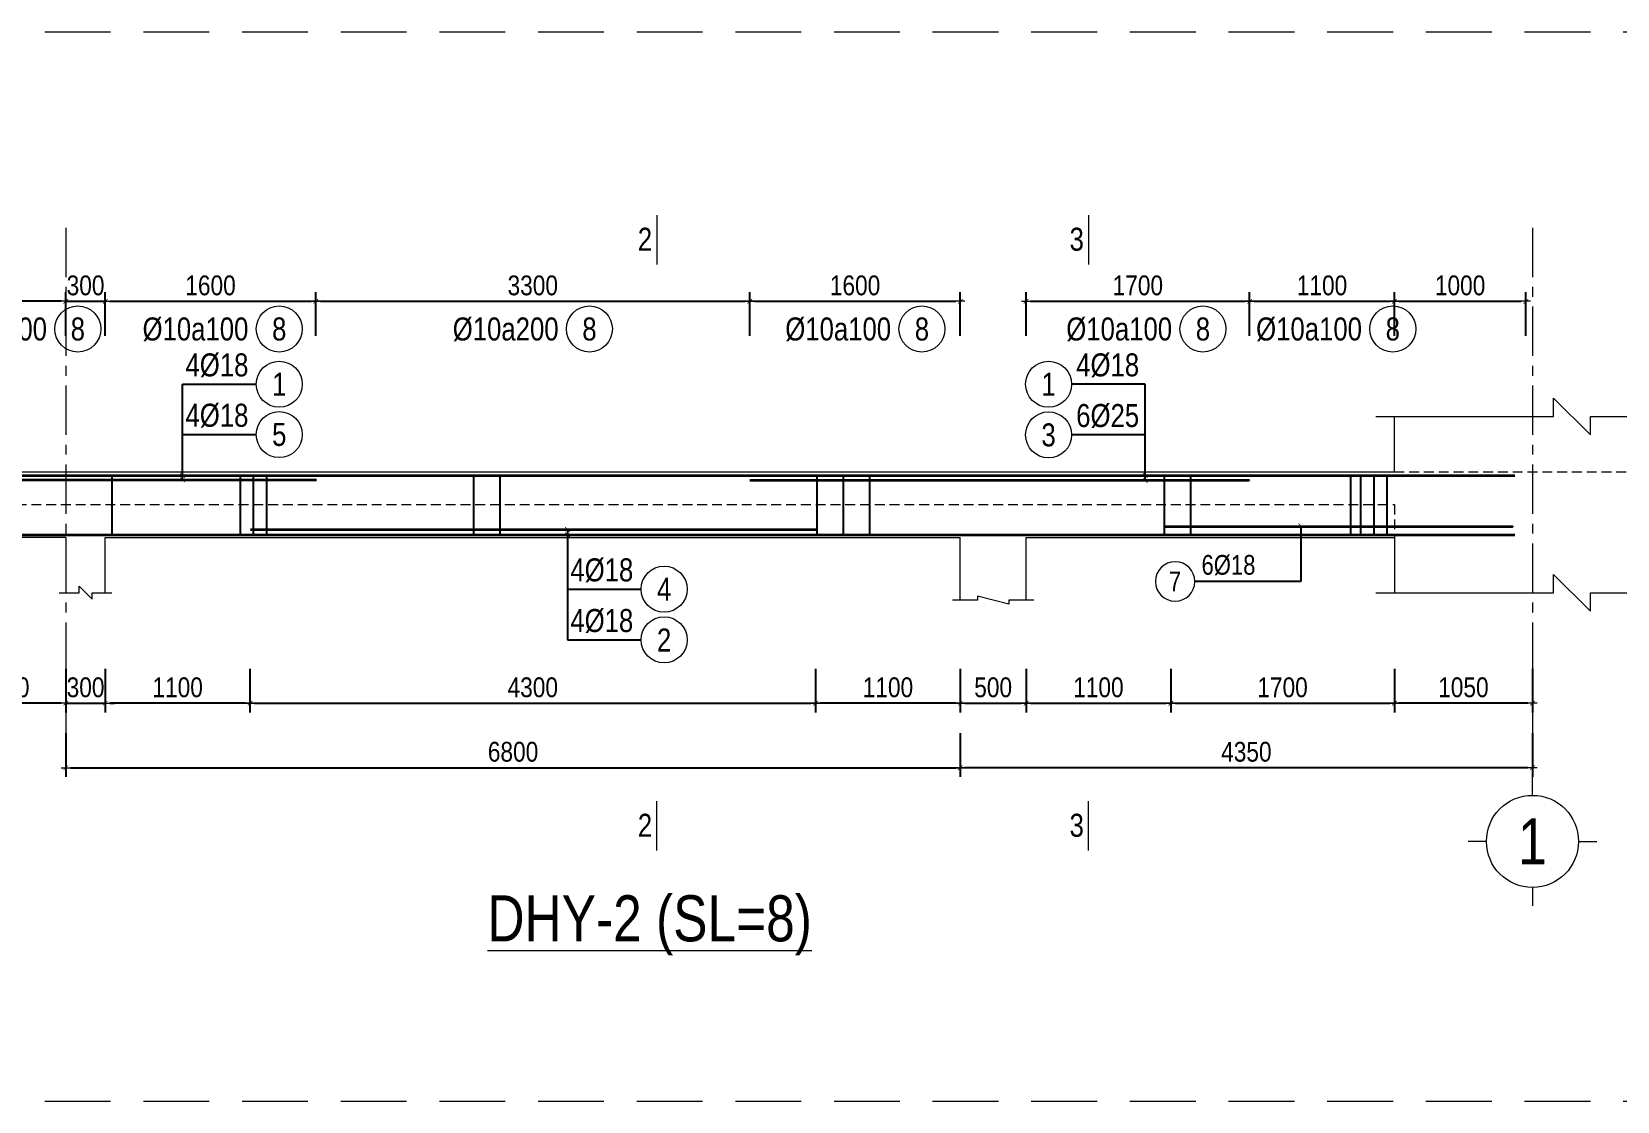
# Model space of a CAD drawing. Header units: millimetres. Extents: x 397144 to 10081729, y 99180 to 1327802.
# Drawn here: x 4971664 to 4983718, y 705085 to 713215 of the extents above; entities that cross this region are included whole.
import ezdxf
from ezdxf.enums import TextEntityAlignment as Align

# ---------------------------------------------------------------- set-up
doc = ezdxf.new("R2010")
doc.units = ezdxf.units.MM
doc.header["$PDSIZE"] = -10
doc.linetypes.add('CENTER', pattern=[2, 1.25, -0.25, 0.25, -0.25])
doc.linetypes.add('HIDDEN', pattern=[0.375, 0.25, -0.125])
doc.layers.get('0').update_dxf_attribs({"linetype": 'CONTINUOUS'})
doc.layers.get('Defpoints').update_dxf_attribs({"color": 12, "linetype": 'CONTINUOUS'})
for name, color, linetype, lineweight in [('kata_dim', 8, 'CONTINUOUS', 13), ('kata_grid', 8, 'CENTER', 13), ('kata_net khuat', 9, 'HIDDEN', 5), ('kata_net manh', 8, 'CONTINUOUS', 5), ('kata_net thay', 4, 'CONTINUOUS', 20), ('kata_text', 7, 'CONTINUOUS', 20), ('kata_thep chu', 1, 'CONTINUOUS', 35), ('kata_thep dai', 220, 'CONTINUOUS', 25)]:
    doc.layers.add(name, color=color, linetype=linetype, lineweight=lineweight)
doc.layers.add('KTH', color=7, linetype='CONTINUOUS', lineweight=5, true_color=0x004d99)
doc.styles.add('kata_text', font='arial.ttf', dxfattribs={"width": 0.8})
doc.styles.add('Star-HelCon', font='VHELVCN_0.TTF')
doc.dimstyles.new('kata_dim_70', dxfattribs={"dimscale": 70, "dimtxt": 2.15, "dimasz": 0.5, "dimexe": 1, "dimexo": 2, "dimtad": 1, "dimdec": 0, "dimrnd": 5, "dimzin": 0, "dimdsep": 46, "dimtxsty": 'Star-HelCon', "dimblk": 'kata_block_ArchTick', "dimcen": 0.09, "dimdle": 1.2, "dimclrd": 8, "dimclre": 8, "dimclrt": 3, "dimadec": 0, "dimazin": 0, "dimtfac": 1, "dimtdec": 0, "dimtix": 1, "dimtmove": 2, "dimatfit": 3, "dimfxl": 3.75, "dimfxlon": 1, "dimtolj": 1, "dimtzin": 0, "dimarcsym": 0})

# ---------------------------------------------------------------- blocks, each defined once
blk = doc.blocks.new('kata_block_TD')
at = {"color": 6, "linetype": 'ByBlock', "lineweight": -2, "style": 'kata_text', "width": 0.8}
blk.add_attdef('SECTDET2', text='', height=5, dxfattribs=at).set_placement((0, 7.97), align=Align.CENTER)
at = {"color": 0, "linetype": 'ByBlock', "lineweight": -2, "style": 'kata_text', "width": 0.8}
blk.add_attdef('SECTDET1', text='', height=5, dxfattribs=at).set_placement((0, 1.47), align=Align.CENTER)
at = {"color": 3, "lineweight": 25, "style": 'kata_text', "width": 0.8}
blk.add_attdef('SSCALE', text='', height=2.5, dxfattribs=at).set_placement((0, -4), align=Align.CENTER)
blk = doc.blocks.new('kata_block_ArchTick')
at = {"color": 8}
blk.add_line((1, 0), (-1, 0), dxfattribs=at)
at = {"color": 8, "const_width": 0.15}
blk.add_lwpolyline([(-0.5, -0.5), (0.5, 0.5)], dxfattribs=at)
blk = doc.blocks.new('*D565')
at = {"layer": 'Defpoints', "color": 0, "transparency": 16777216}
for p in [(4972223, 711166), (4971923, 709871), (4972223, 709871)]:
    blk.add_point(p, dxfattribs=at)
at = {"layer": 'kata_dim', "color": 8, "lineweight": -2, "transparency": 16777216}
for p, q in [((4971923, 710903), (4971923, 711236)), ((4972223, 710903), (4972223, 711236)), ((4971888, 711166), (4971853, 711166)), ((4971923, 711166), (4972223, 711166)), ((4972258, 711166), (4972293, 711166))]:
    blk.add_line(p, q, dxfattribs=at)
at = {"layer": 'kata_dim', "color": 8, "lineweight": -2, "transparency": 16777216, "xscale": 35, "yscale": 35, "zscale": 35}
blk.add_blockref('kata_block_ArchTick', (4971923, 711166), dxfattribs=at)
at = {"layer": 'kata_dim', "color": 8, "lineweight": -2, "transparency": 16777216, "xscale": 35, "yscale": 35, "zscale": 35, "rotation": 180}
blk.add_blockref('kata_block_ArchTick', (4972223, 711166), dxfattribs=at)
at = {"layer": 'kata_dim', "color": 3, "transparency": 16777216, "insert": (4972073, 711286), "char_height": 150.5, "attachment_point": 5, "style": 'Star-HelCon'}
blk.add_mtext('\\A1;300', dxfattribs=at)
blk = doc.blocks.new('*D566')
at = {"layer": 'Defpoints', "color": 0, "transparency": 16777216}
for p in [(4973823, 711166), (4972223, 709871), (4973823, 709871)]:
    blk.add_point(p, dxfattribs=at)
at = {"layer": 'kata_dim', "color": 8, "lineweight": -2, "transparency": 16777216}
for p, q in [((4972223, 710903), (4972223, 711236)), ((4973823, 710903), (4973823, 711236)), ((4972258, 711166), (4973788, 711166))]:
    blk.add_line(p, q, dxfattribs=at)
at = {"layer": 'kata_dim', "color": 8, "lineweight": -2, "transparency": 16777216, "xscale": 35, "yscale": 35, "zscale": 35, "rotation": 180}
blk.add_blockref('kata_block_ArchTick', (4972223, 711166), dxfattribs=at)
at = {"layer": 'kata_dim', "color": 8, "lineweight": -2, "transparency": 16777216, "xscale": 35, "yscale": 35, "zscale": 35}
blk.add_blockref('kata_block_ArchTick', (4973823, 711166), dxfattribs=at)
at = {"layer": 'kata_dim', "color": 3, "transparency": 16777216, "insert": (4973023, 711286), "char_height": 150.5, "attachment_point": 5, "style": 'Star-HelCon'}
blk.add_mtext('\\A1;1600', dxfattribs=at)
blk = doc.blocks.new('*D567')
at = {"layer": 'Defpoints', "color": 0, "transparency": 16777216}
for p in [(4977123, 711166), (4973823, 709871), (4977123, 709871)]:
    blk.add_point(p, dxfattribs=at)
at = {"layer": 'kata_dim', "color": 8, "lineweight": -2, "transparency": 16777216}
for p, q in [((4973823, 710903), (4973823, 711236)), ((4977123, 710903), (4977123, 711236)), ((4973858, 711166), (4977088, 711166))]:
    blk.add_line(p, q, dxfattribs=at)
at = {"layer": 'kata_dim', "color": 8, "lineweight": -2, "transparency": 16777216, "xscale": 35, "yscale": 35, "zscale": 35, "rotation": 180}
blk.add_blockref('kata_block_ArchTick', (4973823, 711166), dxfattribs=at)
at = {"layer": 'kata_dim', "color": 8, "lineweight": -2, "transparency": 16777216, "xscale": 35, "yscale": 35, "zscale": 35}
blk.add_blockref('kata_block_ArchTick', (4977123, 711166), dxfattribs=at)
at = {"layer": 'kata_dim', "color": 3, "transparency": 16777216, "insert": (4975473, 711286), "char_height": 150.5, "attachment_point": 5, "style": 'Star-HelCon'}
blk.add_mtext('\\A1;3300', dxfattribs=at)
blk = doc.blocks.new('*D568')
at = {"layer": 'Defpoints', "color": 0, "transparency": 16777216}
for p in [(4978723, 711166), (4977123, 709871), (4978723, 709871)]:
    blk.add_point(p, dxfattribs=at)
at = {"layer": 'kata_dim', "color": 8, "lineweight": -2, "transparency": 16777216}
for p, q in [((4977123, 710903), (4977123, 711236)), ((4978723, 710903), (4978723, 711236)), ((4977158, 711166), (4978688, 711166))]:
    blk.add_line(p, q, dxfattribs=at)
at = {"layer": 'kata_dim', "color": 8, "lineweight": -2, "transparency": 16777216, "xscale": 35, "yscale": 35, "zscale": 35, "rotation": 180}
blk.add_blockref('kata_block_ArchTick', (4977123, 711166), dxfattribs=at)
at = {"layer": 'kata_dim', "color": 8, "lineweight": -2, "transparency": 16777216, "xscale": 35, "yscale": 35, "zscale": 35}
blk.add_blockref('kata_block_ArchTick', (4978723, 711166), dxfattribs=at)
at = {"layer": 'kata_dim', "color": 3, "transparency": 16777216, "insert": (4977923, 711286), "char_height": 150.5, "attachment_point": 5, "style": 'Star-HelCon'}
blk.add_mtext('\\A1;1600', dxfattribs=at)
blk = doc.blocks.new('*D570')
at = {"layer": 'Defpoints', "color": 0, "transparency": 16777216}
for p in [(4971923, 708951), (4978723, 708111), (4978723, 707621)]:
    blk.add_point(p, dxfattribs=at)
at = {"layer": 'kata_dim', "color": 8, "lineweight": -2, "transparency": 16777216}
for p, q in [((4971923, 707883), (4971923, 707551)), ((4978723, 707883), (4978723, 707551)), ((4971958, 707621), (4978688, 707621))]:
    blk.add_line(p, q, dxfattribs=at)
at = {"layer": 'kata_dim', "color": 8, "lineweight": -2, "transparency": 16777216, "xscale": 35, "yscale": 35, "zscale": 35, "rotation": 180}
blk.add_blockref('kata_block_ArchTick', (4971923, 707621), dxfattribs=at)
at = {"layer": 'kata_dim', "color": 8, "lineweight": -2, "transparency": 16777216, "xscale": 35, "yscale": 35, "zscale": 35}
blk.add_blockref('kata_block_ArchTick', (4978723, 707621), dxfattribs=at)
at = {"layer": 'kata_dim', "color": 3, "transparency": 16777216, "insert": (4975323, 707741), "char_height": 150.5, "attachment_point": 5, "style": 'Star-HelCon'}
blk.add_mtext('\\A1;6800', dxfattribs=at)
blk = doc.blocks.new('*D571')
at = {"layer": 'Defpoints', "color": 0, "transparency": 16777216}
for p in [(4971923, 709371), (4972223, 709371), (4972223, 708111)]:
    blk.add_point(p, dxfattribs=at)
at = {"layer": 'kata_dim', "color": 8, "lineweight": -2, "transparency": 16777216}
for p, q in [((4971923, 708373), (4971923, 708041)), ((4972223, 708373), (4972223, 708041)), ((4971888, 708111), (4971853, 708111)), ((4971923, 708111), (4972223, 708111)), ((4972258, 708111), (4972293, 708111))]:
    blk.add_line(p, q, dxfattribs=at)
at = {"layer": 'kata_dim', "color": 8, "lineweight": -2, "transparency": 16777216, "xscale": 35, "yscale": 35, "zscale": 35}
blk.add_blockref('kata_block_ArchTick', (4971923, 708111), dxfattribs=at)
at = {"layer": 'kata_dim', "color": 8, "lineweight": -2, "transparency": 16777216, "xscale": 35, "yscale": 35, "zscale": 35, "rotation": 180}
blk.add_blockref('kata_block_ArchTick', (4972223, 708111), dxfattribs=at)
at = {"layer": 'kata_dim', "color": 3, "transparency": 16777216, "insert": (4972073, 708231), "char_height": 150.5, "attachment_point": 5, "style": 'Star-HelCon'}
blk.add_mtext('\\A1;300', dxfattribs=at)
blk = doc.blocks.new('*D572')
at = {"layer": 'Defpoints', "color": 0, "transparency": 16777216}
for p in [(4972223, 709371), (4973323, 709371), (4972223, 708111)]:
    blk.add_point(p, dxfattribs=at)
at = {"layer": 'kata_dim', "color": 8, "lineweight": -2, "transparency": 16777216}
for p, q in [((4972223, 708373), (4972223, 708041)), ((4973323, 708373), (4973323, 708041)), ((4973288, 708111), (4972258, 708111))]:
    blk.add_line(p, q, dxfattribs=at)
at = {"layer": 'kata_dim', "color": 8, "lineweight": -2, "transparency": 16777216, "xscale": 35, "yscale": 35, "zscale": 35, "rotation": 180}
blk.add_blockref('kata_block_ArchTick', (4972223, 708111), dxfattribs=at)
at = {"layer": 'kata_dim', "color": 8, "lineweight": -2, "transparency": 16777216, "xscale": 35, "yscale": 35, "zscale": 35}
blk.add_blockref('kata_block_ArchTick', (4973323, 708111), dxfattribs=at)
at = {"layer": 'kata_dim', "color": 3, "transparency": 16777216, "insert": (4972773, 708231), "char_height": 150.5, "attachment_point": 5, "style": 'Star-HelCon'}
blk.add_mtext('\\A1;1100', dxfattribs=at)
blk = doc.blocks.new('*D573')
at = {"layer": 'Defpoints', "color": 0, "transparency": 16777216}
for p in [(4973323, 709371), (4977623, 708373), (4977623, 708111)]:
    blk.add_point(p, dxfattribs=at)
at = {"layer": 'kata_dim', "color": 8, "lineweight": -2, "transparency": 16777216}
for p, q in [((4973323, 708373), (4973323, 708041)), ((4977623, 708233), (4977623, 708041)), ((4973358, 708111), (4977588, 708111))]:
    blk.add_line(p, q, dxfattribs=at)
at = {"layer": 'kata_dim', "color": 8, "lineweight": -2, "transparency": 16777216, "xscale": 35, "yscale": 35, "zscale": 35, "rotation": 180}
blk.add_blockref('kata_block_ArchTick', (4973323, 708111), dxfattribs=at)
at = {"layer": 'kata_dim', "color": 8, "lineweight": -2, "transparency": 16777216, "xscale": 35, "yscale": 35, "zscale": 35}
blk.add_blockref('kata_block_ArchTick', (4977623, 708111), dxfattribs=at)
at = {"layer": 'kata_dim', "color": 3, "transparency": 16777216, "insert": (4975473, 708231), "char_height": 150.5, "attachment_point": 5, "style": 'Star-HelCon'}
blk.add_mtext('\\A1;4300', dxfattribs=at)
blk = doc.blocks.new('*D574')
at = {"layer": 'Defpoints', "color": 0, "transparency": 16777216}
for p in [(4982023, 710291), (4980323, 709400), (4982023, 708111)]:
    blk.add_point(p, dxfattribs=at)
at = {"layer": 'kata_dim', "color": 8, "lineweight": -2, "transparency": 16777216}
for p, q in [((4980323, 708373), (4980323, 708041)), ((4982023, 708373), (4982023, 708041)), ((4980358, 708111), (4981988, 708111))]:
    blk.add_line(p, q, dxfattribs=at)
at = {"layer": 'kata_dim', "color": 8, "lineweight": -2, "transparency": 16777216, "xscale": 35, "yscale": 35, "zscale": 35, "rotation": 180}
blk.add_blockref('kata_block_ArchTick', (4980323, 708111), dxfattribs=at)
at = {"layer": 'kata_dim', "color": 8, "lineweight": -2, "transparency": 16777216, "xscale": 35, "yscale": 35, "zscale": 35}
blk.add_blockref('kata_block_ArchTick', (4982023, 708111), dxfattribs=at)
at = {"layer": 'kata_dim', "color": 3, "transparency": 16777216, "insert": (4981173, 708231), "char_height": 150.5, "attachment_point": 5, "style": 'Star-HelCon'}
blk.add_mtext('\\A1;1700', dxfattribs=at)
blk = doc.blocks.new('kata_block_GRID')
for p, q in [((0, 5), (0, 7)), ((-5, 0), (-7, 0)), ((5, 0), (7, 0)), ((0, -5), (0, -7))]:
    blk.add_line(p, q)
blk.add_circle((0, 0), 5)
at = {"color": 7, "style": 'kata_text', "width": 0.8}
blk.add_attdef('GRID', text='', height=5, dxfattribs=at).set_placement((0, 0), align=Align.MIDDLE)
blk = doc.blocks.new('*U11')
blk.add_circle((2.5, 0), 2.5)
at = {"layer": 'kata_text', "color": 3, "style": 'kata_text', "width": 0.8}
blk.add_attdef('DK2', text='', height=2.5, dxfattribs=at).set_placement((-0.85, 0.85), align=Align.RIGHT)
at = {"layer": 'kata_text', "color": 7, "style": 'kata_text', "width": 0.8}
blk.add_attdef('SH3', text='', height=2.5, dxfattribs=at).set_placement((2.5, 0), align=Align.MIDDLE)
blk = doc.blocks.new('*U14')
blk.add_circle((2.5, 0), 2.5)
at = {"layer": 'kata_text', "color": 3, "style": 'kata_text', "width": 0.8}
blk.add_attdef('DKKC2', text='', height=2.5, dxfattribs=at).set_placement((-0.85, -1.25), align=Align.RIGHT)
at = {"layer": 'kata_text', "color": 7, "style": 'kata_text', "width": 0.8}
blk.add_attdef('SH3', text='', height=2.5, dxfattribs=at).set_placement((2.5, 0), align=Align.MIDDLE)
blk = doc.blocks.new('kata_block_SECBAL')
at = {"color": 0, "linetype": 'ByBlock', "lineweight": -2}
blk.add_line((0, 4.36), (0, -1), dxfattribs=at)
at = {"color": 0, "linetype": 'ByBlock', "lineweight": -2, "style": 'kata_text', "width": 0.8}
blk.add_attdef('DETAIL', text='', height=2.5, dxfattribs=at).set_placement((-0.5, 1.75), align=Align.MIDDLE_RIGHT)
blk = doc.blocks.new('*U15')
at = {"color": 0, "linetype": 'ByBlock', "lineweight": -2}
blk.add_line((0, -1), (0, 4.36), dxfattribs=at)
at = {"color": 0, "linetype": 'ByBlock', "lineweight": -2, "style": 'kata_text', "width": 0.8}
blk.add_attdef('DETAIL', text='', height=2.5, dxfattribs=at).set_placement((-0.5, 1.75), align=Align.MIDDLE_RIGHT)
blk = doc.blocks.new('*D575')
at = {"layer": 'Defpoints', "color": 0, "transparency": 16777216}
for p in [(4982023, 709371), (4983073, 709371), (4982023, 708111)]:
    blk.add_point(p, dxfattribs=at)
at = {"layer": 'kata_dim', "color": 8, "lineweight": -2, "transparency": 16777216}
for p, q in [((4982023, 708373), (4982023, 708041)), ((4983073, 708373), (4983073, 708041)), ((4983038, 708111), (4982058, 708111))]:
    blk.add_line(p, q, dxfattribs=at)
at = {"layer": 'kata_dim', "color": 8, "lineweight": -2, "transparency": 16777216, "xscale": 35, "yscale": 35, "zscale": 35, "rotation": 180}
blk.add_blockref('kata_block_ArchTick', (4982023, 708111), dxfattribs=at)
at = {"layer": 'kata_dim', "color": 8, "lineweight": -2, "transparency": 16777216, "xscale": 35, "yscale": 35, "zscale": 35}
blk.add_blockref('kata_block_ArchTick', (4983073, 708111), dxfattribs=at)
at = {"layer": 'kata_dim', "color": 3, "transparency": 16777216, "insert": (4982548, 708231), "char_height": 150.5, "attachment_point": 5, "style": 'Star-HelCon'}
blk.add_mtext('\\A1;1050', dxfattribs=at)
blk = doc.blocks.new('*D576')
at = {"layer": 'Defpoints', "color": 0, "ltscale": 0.8, "transparency": 16777216}
for p in [(4970986, 711166), (4971923, 709871), (4970986, 709621)]:
    blk.add_point(p, dxfattribs=at)
at = {"layer": 'kata_net thay', "color": 8, "lineweight": -2, "ltscale": 0.8, "transparency": 16777216}
for p, q in [((4970986, 710903), (4970986, 711236)), ((4971923, 710903), (4971923, 711236)), ((4971888, 711166), (4971021, 711166))]:
    blk.add_line(p, q, dxfattribs=at)
at = {"layer": 'kata_net thay', "color": 8, "lineweight": -2, "ltscale": 0.8, "transparency": 16777216, "xscale": 35, "yscale": 35, "zscale": 35, "rotation": 180}
blk.add_blockref('kata_block_ArchTick', (4970986, 711166), dxfattribs=at)
at = {"layer": 'kata_net thay', "color": 8, "lineweight": -2, "ltscale": 0.8, "transparency": 16777216, "xscale": 35, "yscale": 35, "zscale": 35}
blk.add_blockref('kata_block_ArchTick', (4971923, 711166), dxfattribs=at)
at = {"layer": 'kata_net thay', "color": 3, "ltscale": 0.8, "transparency": 16777216, "insert": (4971455, 711285), "char_height": 150.5, "attachment_point": 5, "style": 'Star-HelCon'}
blk.add_mtext('\\A1;-', dxfattribs=at)
blk = doc.blocks.new('*D582')
at = {"layer": 'Defpoints', "color": 0, "ltscale": 0.8, "transparency": 16777216}
for p in [(4970986, 709371), (4971923, 709371), (4970986, 708111)]:
    blk.add_point(p, dxfattribs=at)
at = {"layer": 'kata_net thay', "color": 8, "lineweight": -2, "ltscale": 0.8, "transparency": 16777216}
for p, q in [((4970986, 708373), (4970986, 708041)), ((4971923, 708373), (4971923, 708041)), ((4971888, 708111), (4971021, 708111))]:
    blk.add_line(p, q, dxfattribs=at)
at = {"layer": 'kata_net thay', "color": 8, "lineweight": -2, "ltscale": 0.8, "transparency": 16777216, "xscale": 35, "yscale": 35, "zscale": 35, "rotation": 180}
blk.add_blockref('kata_block_ArchTick', (4970986, 708111), dxfattribs=at)
at = {"layer": 'kata_net thay', "color": 8, "lineweight": -2, "ltscale": 0.8, "transparency": 16777216, "xscale": 35, "yscale": 35, "zscale": 35}
blk.add_blockref('kata_block_ArchTick', (4971923, 708111), dxfattribs=at)
at = {"layer": 'kata_net thay', "color": 3, "ltscale": 0.8, "transparency": 16777216, "insert": (4971455, 708231), "char_height": 150.5, "attachment_point": 5, "style": 'Star-HelCon'}
blk.add_mtext('\\A1;1440', dxfattribs=at)
blk = doc.blocks.new('*D578')
at = {"layer": 'Defpoints', "color": 0, "transparency": 16777216}
for p in [(4977623, 709371), (4978723, 709371), (4977623, 708111)]:
    blk.add_point(p, dxfattribs=at)
at = {"layer": 'kata_dim', "color": 8, "lineweight": -2, "transparency": 16777216}
for p, q in [((4977623, 708373), (4977623, 708041)), ((4978723, 708373), (4978723, 708041)), ((4978688, 708111), (4977658, 708111))]:
    blk.add_line(p, q, dxfattribs=at)
at = {"layer": 'kata_dim', "color": 8, "lineweight": -2, "transparency": 16777216, "xscale": 35, "yscale": 35, "zscale": 35, "rotation": 180}
blk.add_blockref('kata_block_ArchTick', (4977623, 708111), dxfattribs=at)
at = {"layer": 'kata_dim', "color": 8, "lineweight": -2, "transparency": 16777216, "xscale": 35, "yscale": 35, "zscale": 35}
blk.add_blockref('kata_block_ArchTick', (4978723, 708111), dxfattribs=at)
at = {"layer": 'kata_dim', "color": 3, "transparency": 16777216, "insert": (4978173, 708231), "char_height": 150.5, "attachment_point": 5, "style": 'Star-HelCon'}
blk.add_mtext('\\A1;1100', dxfattribs=at)
blk = doc.blocks.new('*D577')
at = {"layer": 'Defpoints', "color": 0, "transparency": 16777216}
for p in [(4980923, 711166), (4979223, 709871), (4980923, 709871)]:
    blk.add_point(p, dxfattribs=at)
at = {"layer": 'kata_dim', "color": 8, "lineweight": -2, "transparency": 16777216}
for p, q in [((4979223, 710903), (4979223, 711236)), ((4980923, 710903), (4980923, 711236)), ((4979258, 711166), (4980888, 711166))]:
    blk.add_line(p, q, dxfattribs=at)
at = {"layer": 'kata_dim', "color": 8, "lineweight": -2, "transparency": 16777216, "xscale": 35, "yscale": 35, "zscale": 35, "rotation": 180}
blk.add_blockref('kata_block_ArchTick', (4979223, 711166), dxfattribs=at)
at = {"layer": 'kata_dim', "color": 8, "lineweight": -2, "transparency": 16777216, "xscale": 35, "yscale": 35, "zscale": 35}
blk.add_blockref('kata_block_ArchTick', (4980923, 711166), dxfattribs=at)
at = {"layer": 'kata_dim', "color": 3, "transparency": 16777216, "insert": (4980073, 711286), "char_height": 150.5, "attachment_point": 5, "style": 'Star-HelCon'}
blk.add_mtext('\\A1;1700', dxfattribs=at)
blk = doc.blocks.new('*D579')
at = {"layer": 'Defpoints', "color": 0, "transparency": 16777216}
for p in [(4983023, 711166), (4982023, 709871), (4983023, 709803)]:
    blk.add_point(p, dxfattribs=at)
at = {"layer": 'KTH', "color": 8, "lineweight": -2, "transparency": 16777216}
for p, q in [((4982023, 710903), (4982023, 711236)), ((4983023, 710903), (4983023, 711236)), ((4982058, 711166), (4982988, 711166))]:
    blk.add_line(p, q, dxfattribs=at)
at = {"layer": 'KTH', "color": 8, "lineweight": -2, "transparency": 16777216, "xscale": 35, "yscale": 35, "zscale": 35, "rotation": 180}
blk.add_blockref('kata_block_ArchTick', (4982023, 711166), dxfattribs=at)
at = {"layer": 'KTH', "color": 8, "lineweight": -2, "transparency": 16777216, "xscale": 35, "yscale": 35, "zscale": 35}
blk.add_blockref('kata_block_ArchTick', (4983023, 711166), dxfattribs=at)
at = {"layer": 'KTH', "color": 3, "transparency": 16777216, "insert": (4982523, 711286), "char_height": 150.5, "attachment_point": 5, "style": 'Star-HelCon'}
blk.add_mtext('\\A1;1000', dxfattribs=at)
blk = doc.blocks.new('*U12')
blk.add_circle((-2.5, 0), 2.5)
at = {"layer": 'kata_text', "color": 3, "style": 'kata_text', "width": 0.8}
blk.add_attdef('DK1', (0.5, 0.85), '', height=2.5, dxfattribs=at)
at = {"layer": 'kata_text', "color": 7, "style": 'kata_text', "width": 0.8}
blk.add_attdef('SH2', text='', height=2.5, dxfattribs=at).set_placement((-2.5, 0), align=Align.MIDDLE)
blk = doc.blocks.new('*D580')
at = {"layer": 'Defpoints', "color": 0, "transparency": 16777216}
for p in [(4978723, 709371), (4979223, 709371), (4979223, 708111)]:
    blk.add_point(p, dxfattribs=at)
at = {"layer": 'kata_dim', "color": 8, "lineweight": -2, "transparency": 16777216}
for p, q in [((4978723, 708373), (4978723, 708041)), ((4979223, 708373), (4979223, 708041)), ((4978758, 708111), (4979188, 708111))]:
    blk.add_line(p, q, dxfattribs=at)
at = {"layer": 'kata_dim', "color": 8, "lineweight": -2, "transparency": 16777216, "xscale": 35, "yscale": 35, "zscale": 35, "rotation": 180}
blk.add_blockref('kata_block_ArchTick', (4978723, 708111), dxfattribs=at)
at = {"layer": 'kata_dim', "color": 8, "lineweight": -2, "transparency": 16777216, "xscale": 35, "yscale": 35, "zscale": 35}
blk.add_blockref('kata_block_ArchTick', (4979223, 708111), dxfattribs=at)
at = {"layer": 'kata_dim', "color": 3, "transparency": 16777216, "insert": (4978973, 708231), "char_height": 150.5, "attachment_point": 5, "style": 'Star-HelCon'}
blk.add_mtext('\\A1;500', dxfattribs=at)
blk = doc.blocks.new('*D590')
at = {"layer": 'Defpoints', "color": 0, "transparency": 16777216}
for p in [(4979223, 709371), (4980323, 708340), (4980323, 708111)]:
    blk.add_point(p, dxfattribs=at)
at = {"layer": 'kata_dim', "color": 8, "lineweight": -2, "transparency": 16777216}
for p, q in [((4979223, 708373), (4979223, 708041)), ((4980323, 708200), (4980323, 708041)), ((4979258, 708111), (4980288, 708111))]:
    blk.add_line(p, q, dxfattribs=at)
at = {"layer": 'kata_dim', "color": 8, "lineweight": -2, "transparency": 16777216, "xscale": 35, "yscale": 35, "zscale": 35, "rotation": 180}
blk.add_blockref('kata_block_ArchTick', (4979223, 708111), dxfattribs=at)
at = {"layer": 'kata_dim', "color": 8, "lineweight": -2, "transparency": 16777216, "xscale": 35, "yscale": 35, "zscale": 35}
blk.add_blockref('kata_block_ArchTick', (4980323, 708111), dxfattribs=at)
at = {"layer": 'kata_dim', "color": 3, "transparency": 16777216, "insert": (4979773, 708231), "char_height": 150.5, "attachment_point": 5, "style": 'Star-HelCon'}
blk.add_mtext('\\A1;1100', dxfattribs=at)
blk = doc.blocks.new('*D591')
at = {"layer": 'Defpoints', "color": 0, "transparency": 16777216}
for p in [(4982023, 711166), (4980923, 709871), (4982023, 709871)]:
    blk.add_point(p, dxfattribs=at)
at = {"layer": 'KTH', "color": 8, "lineweight": -2, "transparency": 16777216}
for p, q in [((4980923, 710903), (4980923, 711236)), ((4982023, 710903), (4982023, 711236)), ((4980958, 711166), (4981988, 711166))]:
    blk.add_line(p, q, dxfattribs=at)
at = {"layer": 'KTH', "color": 8, "lineweight": -2, "transparency": 16777216, "xscale": 35, "yscale": 35, "zscale": 35, "rotation": 180}
blk.add_blockref('kata_block_ArchTick', (4980923, 711166), dxfattribs=at)
at = {"layer": 'KTH', "color": 8, "lineweight": -2, "transparency": 16777216, "xscale": 35, "yscale": 35, "zscale": 35}
blk.add_blockref('kata_block_ArchTick', (4982023, 711166), dxfattribs=at)
at = {"layer": 'KTH', "color": 3, "transparency": 16777216, "insert": (4981473, 711286), "char_height": 150.5, "attachment_point": 5, "style": 'Star-HelCon'}
blk.add_mtext('\\A1;1100', dxfattribs=at)
blk = doc.blocks.new('*D673')
at = {"layer": 'Defpoints', "color": 0, "ltscale": 0.8, "transparency": 16777216}
for p in [(4978723, 709371), (4983073, 708111), (4978723, 707621)]:
    blk.add_point(p, dxfattribs=at)
at = {"layer": 'kata_dim', "color": 8, "lineweight": -2, "ltscale": 0.8, "transparency": 16777216}
for p, q in [((4978723, 707883), (4978723, 707551)), ((4983073, 707883), (4983073, 707551)), ((4983038, 707621), (4978758, 707621))]:
    blk.add_line(p, q, dxfattribs=at)
at = {"layer": 'kata_dim', "color": 8, "lineweight": -2, "ltscale": 0.8, "transparency": 16777216, "xscale": 35, "yscale": 35, "zscale": 35, "rotation": 180}
blk.add_blockref('kata_block_ArchTick', (4978723, 707621), dxfattribs=at)
at = {"layer": 'kata_dim', "color": 8, "lineweight": -2, "ltscale": 0.8, "transparency": 16777216, "xscale": 35, "yscale": 35, "zscale": 35}
blk.add_blockref('kata_block_ArchTick', (4983073, 707621), dxfattribs=at)
at = {"layer": 'kata_dim', "color": 3, "ltscale": 0.8, "transparency": 16777216, "insert": (4980898, 707741), "char_height": 150.5, "attachment_point": 5, "style": 'Star-HelCon'}
blk.add_mtext('\\A1;4350', dxfattribs=at)

msp = doc.modelspace()

# ---------------------------------------------------------------- linework, layer by layer
at = {"layer": 'kata_dim'}
for points in [[(4981883.14367, 710290.68135), (4983233.14367, 710290.68135), (4983233.14367, 710430.68135), (4983513.14367, 710150.68135), (4983513.14367, 710290.68135), (4984014.30691, 710290.68135)], [(4981883.14367, 708950.68135), (4983233.14367, 708950.68135), (4983233.14367, 709090.68135), (4983513.14367, 708810.68135), (4983513.14367, 708950.68135), (4984014.30691, 708950.68135)], [(4971873.14368, 708950.68135), (4972023.14368, 708950.68135), (4972023.14368, 709000.68135), (4972123.14368, 708900.68135), (4972123.14368, 708950.68135), (4972273.14368, 708950.68135)]]:
    msp.add_lwpolyline(points, dxfattribs=at)
at = {"layer": 'kata_grid', "ltscale": 300}
for p, q in [((4971923.14368, 711725.68135), (4971923.14368, 707550.68135)), ((4983073.14368, 711725.68135), (4983073.14368, 707550.68135))]:
    msp.add_line(p, q, dxfattribs=at)
at = {"layer": 'kata_net khuat', "ltscale": 2000}
for p, q in [((4968763.06992, 713215.23405), (5017397.96513, 713215.23405)), ((4968763.06992, 705085.22171), (5017397.96513, 705085.22171))]:
    msp.add_line(p, q, dxfattribs=at)
at = {"layer": 'kata_net khuat', "ltscale": 300}
for p, q in [((4971923.14368, 709870.68135), (4972223.14368, 709870.68135)), ((4982023.14367, 709870.68135), (4984014.30691, 709870.68135))]:
    msp.add_line(p, q, dxfattribs=at)
msp.add_lwpolyline([(4970736.20543, 709620.68135), (4970736.20543, 709370.68135), (4970986.20543, 709370.68135), (4970986.20543, 709620.68135), (4982023.14367, 709620.68135), (4982023.14367, 709370.68135)], dxfattribs=at)
at = {"layer": 'kata_net thay'}
for p, q in [((4982023.14367, 709870.68135), (4982023.14367, 710290.68135)), ((4971923.14368, 709870.68135), (4982023.14367, 709870.68135)), ((4978723.14368, 708893.74194), (4978723.14368, 709370.68135)), ((4979223.14368, 708893.74194), (4979223.14368, 709370.68135))]:
    msp.add_line(p, q, dxfattribs=at)
for points in [[(4971923.14368, 709370.68135), (4970736.20543, 709370.68135), (4970736.20543, 709870.68135), (4971923.14368, 709870.68135)], [(4971923.14368, 709370.68135), (4971923.14368, 709370.68135), (4971923.14368, 708950.68135)], [(4972223.14368, 708950.68135), (4972223.14368, 709370.68135), (4978723.14368, 709370.68135)], [(4979223.14368, 709370.68135), (4982023.14367, 709370.68135), (4982023.14367, 708950.68135)], [(4979283.14368, 708893.74194), (4979093.14368, 708893.74194), (4979093.14368, 708863.74194), (4978853.14368, 708923.74194), (4978853.14368, 708893.74194), (4978663.14368, 708893.74194)]]:
    msp.add_lwpolyline(points, dxfattribs=at)
at = {"layer": 'kata_thep chu'}
for p, q in [((4970806.20543, 709841.68135), (4982939.16373, 709841.68135)), ((4970834.43381, 709809.40843), (4973827.65532, 709809.40843)), ((4973328.1795, 709432.6332), (4977630.21972, 709432.6332))]:
    msp.add_line(p, q, dxfattribs=at)
at = {"layer": 'kata_thep chu', "flags": 128}
for points in [[(4980919.69865, 709802.68135), (4980919.69865, 709802.68135, 0.414213562), (4980919.69865, 709802.68135), (4977123.80867, 709802.68135)], [(4982923.97346, 709451.75443), (4982923.97346, 709451.75443, -0.414213562), (4982923.97346, 709451.75443), (4980273.14367, 709451.75443)]]:
    msp.add_lwpolyline(points, format="xyb", dxfattribs=at)
at = {"layer": 'kata_thep chu'}
msp.add_lwpolyline([(4970840.71285, 709607.44141), (4970840.71285, 709411.6332, 0.4142135624), (4970860.71285, 709391.6332), (4982939.16373, 709391.6332)], format="xyb", dxfattribs=at)
at = {"layer": 'kata_thep dai', "ltscale": 52.5}
for p, q in [((4972273.14368, 709845.68135), (4972273.14368, 709395.68135)), ((4973248.14368, 709845.68135), (4973248.14368, 709395.68135)), ((4973348.14368, 709845.68135), (4973348.14368, 709395.68135)), ((4973448.14368, 709845.68135), (4973448.14368, 709395.68135)), ((4975023.14368, 709845.68135), (4975023.14368, 709395.68135)), ((4975223.14368, 709845.68135), (4975223.14368, 709395.68135)), ((4977633.69395, 709845.68135), (4977633.69395, 709395.68135)), ((4977833.69395, 709845.68135), (4977833.69395, 709395.68135)), ((4978033.69395, 709845.68135), (4978033.69395, 709395.68135)), ((4980273.14367, 709845.68135), (4980273.14367, 709395.68135)), ((4980473.14367, 709845.68135), (4980473.14367, 709395.68135)), ((4981690.92438, 709845.68135), (4981690.92438, 709395.68135)), ((4981765.92438, 709845.68135), (4981765.92438, 709395.68135)), ((4981865.92438, 709845.68135), (4981865.92438, 709395.68135)), ((4981965.92438, 709845.68135), (4981965.92438, 709395.68135))]:
    msp.add_line(p, q, dxfattribs=at)

# ---------------------------------------------------------------- block references
at = {"layer": 'kata_dim', "color": 2, "xscale": 70, "yscale": 70, "zscale": 70}
for name, p, values in [('kata_block_SECBAL', (4976415.36228, 711515.68135), {'DETAIL': '2'}), ('kata_block_SECBAL', (4979697.68536, 711515.68135), {'DETAIL': '3'}), ('*U15', (4976415.36228, 707060.68135), {'DETAIL': '2'}), ('*U15', (4979697.68536, 707060.68135), {'DETAIL': '3'})]:
    msp.add_blockref(name, p, dxfattribs=at).add_auto_attribs(values)
at = {"layer": 'kata_dim', "xscale": 70, "yscale": 70, "zscale": 70}
msp.add_blockref('kata_block_GRID', (4983073.14368, 707060.68135), dxfattribs=at).add_auto_attribs({'GRID': '1'})
at = {"layer": 'kata_net manh', "xscale": 70, "yscale": 70, "zscale": 70}
for name, p, values in [('*U14', (4971839.27662, 710955.68135), {'SH3': '8', 'DKKC2': '%%C10a100'}), ('*U14', (4973370.35351, 710955.68135), {'SH3': '8', 'DKKC2': '%%C10a100'}), ('*U14', (4975728.78283, 710955.68135), {'SH3': '8', 'DKKC2': '%%C10a200'}), ('*U14', (4978256.69769, 710955.68135), {'SH3': '8', 'DKKC2': '%%C10a100'}), ('*U14', (4980392.99885, 710955.68135), {'SH3': '8', 'DKKC2': '%%C10a100'}), ('*U14', (4981836.40754, 710955.68135), {'SH3': '8', 'DKKC2': '%%C10a100'}), ('*U11', (4973370.64368, 710535.68135), {'SH3': '1', 'DK2': '4%%c18'}), ('*U12', (4979569.45759, 710535.68135), {'SH2': '1', 'DK1': '4%%c18'}), ('*U11', (4973370.64368, 710152.93204), {'SH3': '5', 'DK2': '4%%c18'}), ('*U12', (4979569.45759, 710150.68135), {'SH2': '3', 'DK1': '6%%c25'}), ('*U11', (4976296.52795, 708977.6332), {'SH3': '4', 'DK2': '4%%c18'}), ('*U11', (4976296.52795, 708592.6332), {'SH3': '2', 'DK2': '4%%c18'})]:
    msp.add_blockref(name, p, dxfattribs=at).add_auto_attribs(values)
at = {"layer": 'kata_net manh'}
ref = msp.add_blockref('*U11', (4980505.94649, 709036.92696), dxfattribs=dict(at, xscale=-60, yscale=60, zscale=60))
ref.add_attrib('SH3', '7', dxfattribs={"layer": 'kata_text', "color": 7, "height": 150, "style": 'kata_text', "width": 0.8}).set_placement((4980355.94649, 709036.92696), align=Align.MIDDLE)
ref.add_attrib('DK2', '6%%C18', dxfattribs={"layer": 'kata_text', "color": 3, "height": 150, "style": 'kata_text', "width": 0.8}).set_placement((4980967.04199, 709087.65722), align=Align.RIGHT)
at = {"layer": 'kata_text'}
ref = msp.add_blockref('kata_block_TD', (4976361.37371, 706197.98364), dxfattribs=dict(at, xscale=70, yscale=70, zscale=70))
ref.add_attrib('SECTDET1', '%%UDHY-2 (SL=8)', dxfattribs={"layer": '0', "color": 0, "linetype": 'ByBlock', "lineweight": -2, "height": 350, "style": 'kata_text', "width": 0.8}).set_placement((4976361.37371, 706300.92911), align=Align.CENTER)

# ---------------------------------------------------------------- dimensions: what is measured, and where the dimension line sits
at = {"layer": 'kata_dim'}
for base, p1, p2, picture, middle in [((4972223.14368, 711165.68135), (4971923.14368, 709870.68135), (4972223.14368, 709870.68135), '*D565', (4972073.14368, 711286.28668)), ((4973823.14368, 711165.68135), (4972223.14368, 709870.68135), (4973823.14368, 709870.68135), '*D566', (4973023.14368, 711286.28668)), ((4977123.14367, 711165.68135), (4973823.14368, 709870.68135), (4977123.14367, 709870.68135), '*D567', (4975473.14367, 711286.28668)), ((4978723.14367, 711165.68135), (4977123.14367, 709870.68135), (4978723.14367, 709870.68135), '*D568', (4977923.14367, 711286.28668)), ((4980923.14368, 711165.68135), (4979223.14368, 709870.68135), (4980923.14368, 709870.68135), '*D577', (4980073.14368, 711286.28668)), ((4982023.14367, 708110.68135), (4980323.14368, 709399.68135), (4982023.14367, 710290.68135), '*D574', (4981173.14367, 708231.28668)), ((4972223.14368, 708110.68135), (4971923.14368, 709370.68135), (4972223.14368, 709370.68135), '*D571', (4972073.14368, 708231.28668)), ((4972223.14368, 708110.68135), (4973323.14368, 709370.68135), (4972223.14368, 709370.68135), '*D572', (4972773.14368, 708231.28668)), ((4977623.14367, 708110.68135), (4973323.14368, 709370.68135), (4977623.14367, 708373.18135), '*D573', (4975473.14367, 708231.28668)), ((4977623.14367, 708110.68135), (4978723.14367, 709370.68135), (4977623.14367, 709370.68135), '*D578', (4978173.14367, 708231.28668)), ((4979223.14368, 708110.68135), (4978723.14367, 709370.68135), (4979223.14368, 709370.68135), '*D580', (4978973.14367, 708231.28668)), ((4980323.14368, 708110.68135), (4979223.14368, 709370.68135), (4980323.14368, 708340.05819), '*D590', (4979773.14368, 708231.28668)), ((4982023.14367, 708110.68135), (4983073.14368, 709370.68135), (4982023.14367, 709370.68135), '*D575', (4982548.14367, 708231.28668)), ((4978723.14368, 707620.68135), (4971923.14368, 708950.68135), (4978723.14368, 708110.68135), '*D570', (4975323.14368, 707741.28668))]:
    dim = msp.add_linear_dim(base=base, p1=p1, p2=p2, dimstyle='kata_dim_70', dxfattribs=at)
    dim.commit()
    dim.dimension.update_dxf_attribs({"geometry": picture, "text_midpoint": middle})
at = {"layer": 'kata_dim', "ltscale": 0.8}
dim = msp.add_linear_dim(base=(4978723.14368, 707620.68135), p1=(4983073.14368, 708110.68135), p2=(4978723.14368, 709370.68135), dimstyle='kata_dim_70', dxfattribs=at)
dim.commit()
dim.dimension.update_dxf_attribs({"geometry": '*D673', "text_midpoint": (4980898.14368, 707741.28668)})
at = {"layer": 'kata_net thay', "ltscale": 0.8}
for base, p1, p2, text, picture, middle in [((4970986.20543, 711165.68135), (4971923.14368, 709870.68135), (4970986.20543, 709620.68135), '-', '*D576', (4971454.67455, 711284.68135)), ((4970986.20543, 708110.68135), (4971923.14368, 709370.68135), (4970986.20543, 709370.68135), '1440', '*D582', (4971454.67455, 708231.28668))]:
    dim = msp.add_linear_dim(base=base, p1=p1, p2=p2, text=text, dimstyle='kata_dim_70', dxfattribs=at)
    dim.commit()
    dim.dimension.update_dxf_attribs({"geometry": picture, "text_midpoint": middle})
at = {"layer": 'KTH'}
for base, p1, p2, picture, middle in [((4982023.14367, 711165.68135), (4980923.14368, 709870.68135), (4982023.14367, 709870.68135), '*D591', (4981473.14367, 711286.28668)), ((4983023.14368, 711165.68135), (4982023.14367, 709870.68135), (4983023.14368, 709802.68135), '*D579', (4982523.14367, 711286.28668))]:
    dim = msp.add_linear_dim(base=base, p1=p1, p2=p2, dimstyle='kata_dim_70', dxfattribs=at)
    dim.commit()
    dim.dimension.update_dxf_attribs({"geometry": picture, "text_midpoint": middle})

# ---------------------------------------------------------------- leaders
at = {"layer": 'kata_net manh'}
for points in [[(4972810.64368, 709841.68135), (4972810.64368, 710535.68135), (4973370.64368, 710535.68135)], [(4980129.45759, 709841.68135), (4980129.45759, 710535.68135), (4979569.45759, 710535.68135)], [(4972810.64368, 709809.40843), (4972810.64368, 710152.93204), (4973370.64368, 710152.93204)], [(4980129.45759, 709802.68135), (4980129.45759, 710150.68135), (4979569.45759, 710150.68135)], [(4975736.52795, 709432.6332), (4975736.52795, 708977.6332), (4976296.52795, 708977.6332)], [(4975736.52795, 709391.6332), (4975736.52795, 708592.6332), (4976296.52795, 708592.6332)], [(4981310.94649, 709460.92696), (4981310.94649, 709036.92696), (4980505.94649, 709036.92696)]]:
    msp.add_leader(points, dimstyle='kata_dim_70', override={"dimldrblk": 'ArchTick'}, dxfattribs=at)

doc.saveas('drawing.dxf')
